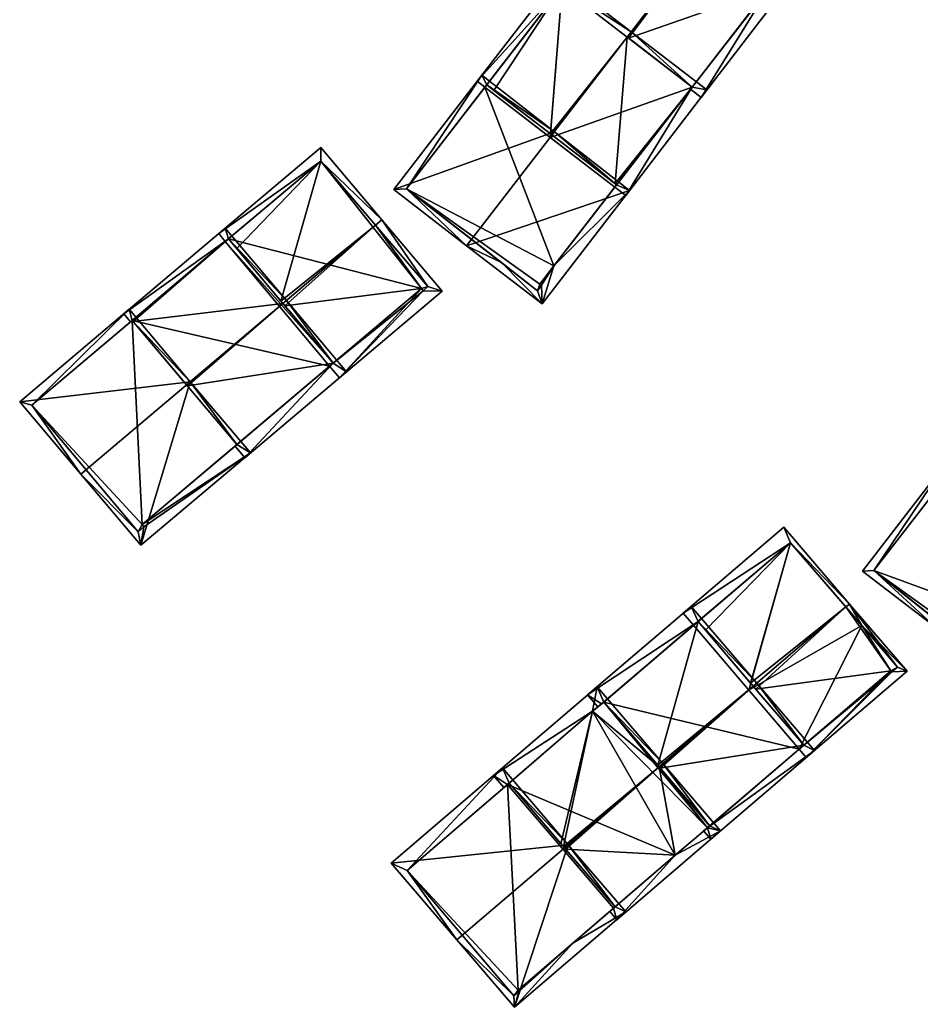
# Model space of a CAD drawing. Extents: x 2679264 to 2679716, y 1246766 to 1247183.
# Drawn here: x 2679328.6 to 2679375.2, y 1246926.6 to 1246977.7 of the extents above; entities that cross this region are included whole.
import ezdxf

# ---------------------------------------------------------------- set-up
doc = ezdxf.new("R2010")
doc.units = 0

msp = doc.modelspace()

# ---------------------------------------------------------------- linework, layer by layer
for points in [[(2679363.94, 1246981.89, 462.179), (2679360.01, 1246976.78, 462.179), (2679356.72, 1246979.32, 459.968)], [(2679360.07, 1246976.73, 462.136), (2679360.01, 1246976.78, 462.179), (2679363.94, 1246981.89, 462.179)], [(2679363.94, 1246981.89, 462.179), (2679367.29, 1246979.26, 459.995), (2679360.07, 1246976.73, 462.136)], [(2679352.25, 1246974.5, 460.546), (2679356.45, 1246979.95, 460.546), (2679356.65, 1246979.37, 460.839)], [(2679356.45, 1246979.95, 460.546), (2679352.25, 1246974.5, 460.546), (2679356.65, 1246979.37, 460.839)], [(2679356.45, 1246979.95, 460.546), (2679360.22, 1246977.05, 463.24), (2679356.65, 1246979.37, 460.839)], [(2679360.22, 1246977.05, 463.24), (2679356.45, 1246979.95, 460.546), (2679356.65, 1246979.37, 460.839)], [(2679352.25, 1246974.5, 460.546), (2679356.65, 1246979.37, 460.839), (2679352.65, 1246974.19, 460.831)], [(2679352.25, 1246974.5, 460.546), (2679352.65, 1246974.19, 460.831), (2679356.65, 1246979.37, 460.839)], [(2679356.65, 1246979.37, 448.602), (2679352.65, 1246974.19, 448.602), (2679356.02, 1246971.59, 448.602)], [(2679352.74, 1246974.31, 460.831), (2679356.65, 1246979.37, 460.839), (2679353.11, 1246974.02, 461.097)], [(2679356.57, 1246979.27, 459.924), (2679356.65, 1246979.37, 460.839), (2679352.74, 1246974.31, 460.831)], [(2679356.57, 1246979.27, 459.924), (2679352.74, 1246974.31, 460.831), (2679352.74, 1246974.31, 448.602)], [(2679356.57, 1246979.27, 448.602), (2679356.57, 1246979.27, 459.924), (2679352.74, 1246974.31, 448.602)], [(2679356.65, 1246979.37, 460.839), (2679356.04, 1246971.78, 463.184), (2679353.11, 1246974.02, 461.097)], [(2679363.36, 1246974.19, 448.602), (2679356.65, 1246979.37, 448.602), (2679356.02, 1246971.59, 448.602)], [(2679356.04, 1246971.78, 463.184), (2679356.65, 1246979.37, 460.839), (2679360.01, 1246976.78, 463.24)], [(2679360.22, 1246977.05, 463.24), (2679360.01, 1246976.78, 463.24), (2679356.65, 1246979.37, 460.839)], [(2679360.01, 1246976.78, 463.24), (2679360.22, 1246977.05, 463.24), (2679356.65, 1246979.37, 460.839)], [(2679356.65, 1246979.37, 460.839), (2679360.01, 1246976.78, 462.179), (2679360.01, 1246976.78, 463.24)], [(2679360.01, 1246976.78, 462.179), (2679356.65, 1246979.37, 460.839), (2679357.02, 1246979.09, 460.17)], [(2679356.65, 1246979.37, 448.602), (2679363.36, 1246974.19, 448.602), (2679367.18, 1246979.13, 448.602)], [(2679360.07, 1246976.73, 462.136), (2679367.29, 1246979.26, 459.995), (2679363.36, 1246974.19, 460.004)], [(2679363.83, 1246973.66, 459.649), (2679363.28, 1246974.09, 460.004), (2679367.29, 1246979.26, 459.995)], [(2679363.28, 1246974.09, 460.004), (2679363.83, 1246973.66, 459.649), (2679367.29, 1246979.26, 459.995)], [(2679367.18, 1246979.13, 459.251), (2679363.36, 1246974.19, 460.004), (2679367.29, 1246979.26, 459.995)], [(2679367.96, 1246979.03, 459.649), (2679363.83, 1246973.66, 459.649), (2679367.29, 1246979.26, 459.995)], [(2679363.83, 1246973.66, 459.649), (2679367.96, 1246979.03, 459.649), (2679367.29, 1246979.26, 459.995)], [(2679367.18, 1246979.13, 459.251), (2679363.36, 1246974.19, 448.602), (2679363.36, 1246974.19, 460.004)], [(2679367.18, 1246979.13, 459.251), (2679367.18, 1246979.13, 448.602), (2679363.36, 1246974.19, 448.602)], [(2679356.11, 1246971.72, 463.24), (2679356.04, 1246971.78, 463.184), (2679360.01, 1246976.78, 463.24)], [(2679356.11, 1246971.72, 463.24), (2679360.01, 1246976.78, 463.24), (2679359.38, 1246969.21, 460.989)], [(2679363.36, 1246974.19, 460.925), (2679359.38, 1246969.21, 460.989), (2679360.01, 1246976.78, 463.24)], [(2679363.36, 1246974.19, 460.925), (2679360.01, 1246976.78, 463.24), (2679360.22, 1246977.05, 463.24)], [(2679363.36, 1246974.19, 460.925), (2679360.22, 1246977.05, 463.24), (2679360.01, 1246976.78, 463.24)], [(2679360.29, 1246976.56, 461.994), (2679363.36, 1246974.19, 460.925), (2679360.01, 1246976.78, 463.24)], [(2679360.29, 1246976.56, 461.994), (2679360.01, 1246976.78, 463.24), (2679360.01, 1246976.78, 462.179)], [(2679363.36, 1246974.19, 460.925), (2679360.22, 1246977.05, 463.24), (2679364.12, 1246974.05, 460.546)], [(2679364.12, 1246974.05, 460.546), (2679360.22, 1246977.05, 463.24), (2679363.36, 1246974.19, 460.925)], [(2679363.36, 1246974.19, 460.925), (2679360.29, 1246976.56, 461.994), (2679363.36, 1246974.19, 460.004)], [(2679352.49, 1246974.81, 461.526), (2679356.24, 1246971.88, 464.384), (2679347.93, 1246968.89, 461.526)], [(2679352.49, 1246974.81, 461.526), (2679347.93, 1246968.89, 461.526), (2679348.59, 1246968.93, 461.821)], [(2679352.74, 1246974.31, 461.829), (2679352.49, 1246974.81, 461.526), (2679348.59, 1246968.93, 461.821)], [(2679356.24, 1246971.88, 464.384), (2679352.49, 1246974.81, 461.526), (2679352.74, 1246974.31, 461.829)], [(2679352.65, 1246974.19, 460.831), (2679352.74, 1246974.31, 461.829), (2679348.59, 1246968.93, 461.821)], [(2679348.59, 1246968.93, 448.602), (2679352.65, 1246974.19, 460.831), (2679348.59, 1246968.93, 461.821)], [(2679348.59, 1246968.93, 448.602), (2679352.65, 1246974.19, 448.602), (2679352.65, 1246974.19, 460.831)], [(2679356.22, 1246964.95, 448.602), (2679352.65, 1246974.19, 448.602), (2679348.59, 1246968.93, 448.602)], [(2679352.74, 1246974.31, 448.602), (2679352.74, 1246974.31, 460.831), (2679352.65, 1246974.19, 460.831)], [(2679352.65, 1246974.19, 448.602), (2679352.74, 1246974.31, 448.602), (2679352.65, 1246974.19, 460.831)], [(2679352.65, 1246974.19, 460.831), (2679352.74, 1246974.31, 460.831), (2679352.74, 1246974.31, 461.829)], [(2679356.22, 1246964.95, 448.602), (2679359.36, 1246969.02, 448.602), (2679352.65, 1246974.19, 448.602)], [(2679356.11, 1246971.72, 464.384), (2679356.24, 1246971.88, 464.384), (2679352.74, 1246974.31, 461.829)], [(2679356.11, 1246971.72, 463.24), (2679356.11, 1246971.72, 464.384), (2679352.74, 1246974.31, 461.829)], [(2679356.11, 1246971.72, 463.24), (2679352.74, 1246974.31, 461.829), (2679353.11, 1246974.02, 461.097)], [(2679352.74, 1246974.31, 460.831), (2679353.11, 1246974.02, 461.097), (2679352.74, 1246974.31, 461.829)], [(2679359.36, 1246969.02, 448.602), (2679363.36, 1246974.19, 448.602), (2679356.02, 1246971.59, 448.602)], [(2679359.93, 1246968.59, 460.546), (2679359.36, 1246969.02, 460.934), (2679363.36, 1246974.19, 460.925)], [(2679359.36, 1246969.02, 460.934), (2679359.93, 1246968.59, 460.546), (2679363.36, 1246974.19, 460.925)], [(2679359.38, 1246969.21, 460.989), (2679363.36, 1246974.19, 460.925), (2679359.46, 1246969.14, 460.934)], [(2679363.28, 1246974.09, 460.004), (2679359.46, 1246969.14, 460.934), (2679363.36, 1246974.19, 460.925)], [(2679359.93, 1246968.59, 460.546), (2679363.36, 1246974.19, 460.925), (2679364.12, 1246974.05, 460.546)], [(2679359.93, 1246968.59, 460.546), (2679364.12, 1246974.05, 460.546), (2679363.36, 1246974.19, 460.925)], [(2679363.28, 1246974.09, 460.004), (2679363.36, 1246974.19, 460.925), (2679363.36, 1246974.19, 460.004)], [(2679363.28, 1246974.09, 448.602), (2679363.36, 1246974.19, 460.004), (2679363.36, 1246974.19, 448.602)], [(2679363.28, 1246974.09, 448.602), (2679363.28, 1246974.09, 460.004), (2679363.36, 1246974.19, 460.004)], [(2679363.28, 1246974.09, 460.004), (2679359.46, 1246969.14, 448.602), (2679359.46, 1246969.14, 460.934)], [(2679363.28, 1246974.09, 460.004), (2679363.28, 1246974.09, 448.602), (2679359.46, 1246969.14, 448.602)], [(2679347.93, 1246968.89, 461.526), (2679356.24, 1246971.88, 464.384), (2679351.7, 1246965.98, 464.384)], [(2679351.7, 1246965.98, 464.384), (2679356.24, 1246971.88, 464.384), (2679360.12, 1246968.85, 461.526)], [(2679359.46, 1246969.14, 461.937), (2679356.24, 1246971.88, 464.384), (2679356.11, 1246971.72, 464.384)], [(2679356.11, 1246971.72, 464.384), (2679356.4, 1246971.5, 463.045), (2679359.46, 1246969.14, 461.937)], [(2679356.11, 1246971.72, 464.384), (2679356.11, 1246971.72, 463.24), (2679356.4, 1246971.5, 463.045)], [(2679360.12, 1246968.85, 461.526), (2679356.24, 1246971.88, 464.384), (2679359.46, 1246969.14, 461.937)], [(2679338.88, 1246966.61, 463.731), (2679344.16, 1246971.07, 463.731), (2679344.16, 1246970.36, 464.018)], [(2679344.16, 1246971.07, 463.731), (2679338.88, 1246966.61, 463.731), (2679344.16, 1246970.36, 464.018)], [(2679344.16, 1246971.07, 463.731), (2679347.32, 1246967.32, 466.344), (2679344.16, 1246970.36, 464.018)], [(2679347.32, 1246967.32, 466.344), (2679344.16, 1246971.07, 463.731), (2679344.16, 1246970.36, 464.018)], [(2679359.38, 1246969.21, 460.989), (2679359.46, 1246969.14, 461.937), (2679356.4, 1246971.5, 463.045)], [(2679338.88, 1246966.61, 463.731), (2679344.16, 1246970.36, 464.018), (2679339.22, 1246966.2, 464.019)], [(2679338.88, 1246966.61, 463.731), (2679339.22, 1246966.2, 464.019), (2679344.16, 1246970.36, 464.018)], [(2679339.39, 1246966.34, 464.019), (2679344.16, 1246970.36, 464.018), (2679339.81, 1246965.85, 464.362)], [(2679339.39, 1246966.34, 453.619), (2679344.16, 1246970.36, 464.018), (2679339.39, 1246966.34, 464.019)], [(2679339.39, 1246966.34, 453.619), (2679344.16, 1246970.36, 453.619), (2679344.16, 1246970.36, 464.018)], [(2679344.16, 1246970.36, 453.619), (2679339.39, 1246966.34, 453.619), (2679349.36, 1246963.77, 453.619)], [(2679344.16, 1246970.36, 464.018), (2679342.1, 1246963.12, 466.261), (2679339.81, 1246965.85, 464.362)], [(2679342.1, 1246963.12, 466.261), (2679344.16, 1246970.36, 464.018), (2679346.99, 1246967.05, 466.344)], [(2679347.32, 1246967.32, 466.344), (2679346.99, 1246967.05, 466.344), (2679344.16, 1246970.36, 464.018)], [(2679346.99, 1246967.05, 466.344), (2679347.32, 1246967.32, 466.344), (2679344.16, 1246970.36, 464.018)], [(2679346.99, 1246967.05, 466.344), (2679344.16, 1246970.36, 464.018), (2679344.16, 1246970.36, 453.619)], [(2679349.7, 1246963.88, 453.619), (2679346.99, 1246967.05, 466.344), (2679344.16, 1246970.36, 453.619)], [(2679349.7, 1246963.88, 453.619), (2679344.16, 1246970.36, 453.619), (2679349.36, 1246963.77, 453.619)], [(2679359.36, 1246969.02, 460.934), (2679355.48, 1246964, 461.947), (2679356.22, 1246964.95, 461.945)], [(2679359.36, 1246969.02, 460.934), (2679356.22, 1246964.95, 448.602), (2679355.48, 1246964, 461.947)], [(2679356.22, 1246964.95, 461.945), (2679360.12, 1246968.85, 461.526), (2679359.46, 1246969.14, 461.937)], [(2679359.46, 1246969.14, 461.937), (2679359.36, 1246969.02, 460.934), (2679356.22, 1246964.95, 461.945)], [(2679359.36, 1246969.02, 460.934), (2679359.36, 1246969.02, 448.602), (2679356.22, 1246964.95, 448.602)], [(2679359.36, 1246969.02, 448.602), (2679359.36, 1246969.02, 460.934), (2679359.46, 1246969.14, 460.934)], [(2679359.46, 1246969.14, 448.602), (2679359.36, 1246969.02, 448.602), (2679359.46, 1246969.14, 460.934)], [(2679359.46, 1246969.14, 461.937), (2679359.46, 1246969.14, 460.934), (2679359.36, 1246969.02, 460.934)], [(2679359.46, 1246969.14, 461.937), (2679359.38, 1246969.21, 460.989), (2679359.46, 1246969.14, 460.934)], [(2679347.93, 1246968.89, 461.526), (2679351.7, 1246965.98, 464.384), (2679348.59, 1246968.93, 461.821)], [(2679348.59, 1246968.93, 461.821), (2679351.7, 1246965.98, 464.384), (2679351.95, 1246966.31, 464.384)], [(2679348.59, 1246968.93, 461.821), (2679351.95, 1246966.31, 464.384), (2679353.5, 1246965.11, 448.602)], [(2679348.59, 1246968.93, 461.821), (2679353.5, 1246965.11, 448.602), (2679348.59, 1246968.93, 448.602)], [(2679355.48, 1246964, 448.602), (2679348.59, 1246968.93, 448.602), (2679355.36, 1246963.66, 448.602)], [(2679355.48, 1246964, 448.602), (2679356.22, 1246964.95, 448.602), (2679348.59, 1246968.93, 448.602)], [(2679355.61, 1246962.98, 461.526), (2679351.7, 1246965.98, 464.384), (2679360.12, 1246968.85, 461.526)], [(2679355.61, 1246962.98, 461.526), (2679360.12, 1246968.85, 461.526), (2679356.22, 1246964.95, 461.945)], [(2679342.2, 1246963, 466.344), (2679342.1, 1246963.12, 466.261), (2679346.99, 1246967.05, 466.344)], [(2679342.3, 1246962.88, 466.262), (2679342.2, 1246963, 466.344), (2679346.99, 1246967.05, 466.344)], [(2679346.99, 1246967.05, 466.344), (2679349.36, 1246963.77, 464.16), (2679342.3, 1246962.88, 466.262)], [(2679349.7, 1246963.88, 464.085), (2679346.99, 1246967.05, 466.344), (2679347.32, 1246967.32, 466.344)], [(2679349.7, 1246963.88, 464.085), (2679347.32, 1246967.32, 466.344), (2679346.99, 1246967.05, 466.344)], [(2679349.36, 1246963.77, 464.16), (2679346.99, 1246967.05, 466.344), (2679349.7, 1246963.88, 464.085)], [(2679349.7, 1246963.88, 464.085), (2679346.99, 1246967.05, 466.344), (2679349.7, 1246963.88, 453.619)], [(2679349.7, 1246963.88, 464.085), (2679347.32, 1246967.32, 466.344), (2679350.43, 1246963.64, 463.731)], [(2679350.43, 1246963.64, 463.731), (2679347.32, 1246967.32, 466.344), (2679349.7, 1246963.88, 464.085)], [(2679333.98, 1246962.47, 464.956), (2679339.21, 1246966.89, 464.956), (2679339.39, 1246966.34, 465.253)], [(2679339.21, 1246966.89, 464.956), (2679333.98, 1246962.47, 464.956), (2679339.39, 1246966.34, 465.253)], [(2679339.21, 1246966.89, 464.956), (2679342.38, 1246963.15, 467.65), (2679339.39, 1246966.34, 465.253)], [(2679342.38, 1246963.15, 467.65), (2679339.21, 1246966.89, 464.956), (2679339.39, 1246966.34, 465.253)], [(2679333.98, 1246962.47, 464.956), (2679339.39, 1246966.34, 465.253), (2679334.32, 1246962.05, 465.252)], [(2679333.98, 1246962.47, 464.956), (2679334.32, 1246962.05, 465.252), (2679339.39, 1246966.34, 465.253)], [(2679334.4, 1246962.12, 465.252), (2679339.39, 1246966.34, 465.253), (2679334.45, 1246962.07, 465.29)], [(2679339.22, 1246966.2, 464.019), (2679339.39, 1246966.34, 465.253), (2679334.4, 1246962.12, 465.252)], [(2679339.22, 1246966.2, 464.019), (2679334.4, 1246962.12, 465.252), (2679334.4, 1246962.12, 453.619)], [(2679339.22, 1246966.2, 453.619), (2679339.22, 1246966.2, 464.019), (2679334.4, 1246962.12, 453.619)], [(2679344.61, 1246959.75, 453.619), (2679339.22, 1246966.2, 453.619), (2679334.4, 1246962.12, 453.619)], [(2679342.2, 1246963, 467.65), (2679334.45, 1246962.07, 465.29), (2679339.39, 1246966.34, 465.253)], [(2679339.22, 1246966.2, 464.019), (2679339.39, 1246966.34, 464.019), (2679339.39, 1246966.34, 465.253)], [(2679339.22, 1246966.2, 453.619), (2679339.39, 1246966.34, 453.619), (2679339.39, 1246966.34, 464.019)], [(2679339.22, 1246966.2, 464.019), (2679339.22, 1246966.2, 453.619), (2679339.39, 1246966.34, 464.019)], [(2679339.22, 1246966.2, 453.619), (2679344.8, 1246959.91, 453.619), (2679339.39, 1246966.34, 453.619)], [(2679339.22, 1246966.2, 453.619), (2679344.61, 1246959.75, 453.619), (2679344.8, 1246959.91, 453.619)], [(2679342.38, 1246963.15, 467.65), (2679342.2, 1246963, 467.65), (2679339.39, 1246966.34, 465.253)], [(2679342.2, 1246963, 467.65), (2679342.38, 1246963.15, 467.65), (2679339.39, 1246966.34, 465.253)], [(2679342.2, 1246963, 467.65), (2679339.39, 1246966.34, 465.253), (2679342.2, 1246963, 466.344)], [(2679339.81, 1246965.85, 464.362), (2679342.2, 1246963, 466.344), (2679339.39, 1246966.34, 465.253)], [(2679339.39, 1246966.34, 464.019), (2679339.81, 1246965.85, 464.362), (2679339.39, 1246966.34, 465.253)], [(2679339.39, 1246966.34, 453.619), (2679344.8, 1246959.91, 453.619), (2679349.36, 1246963.77, 453.619)], [(2679351.7, 1246965.98, 464.384), (2679353.5, 1246965.11, 463.252), (2679351.95, 1246966.31, 464.384)], [(2679351.7, 1246965.98, 464.384), (2679355.61, 1246962.98, 461.526), (2679353.5, 1246965.11, 463.252)], [(2679351.95, 1246966.31, 464.384), (2679353.5, 1246965.11, 463.252), (2679353.5, 1246965.11, 448.602)], [(2679353.5, 1246965.11, 463.252), (2679355.61, 1246962.98, 461.526), (2679355.36, 1246963.66, 461.884)], [(2679353.5, 1246965.11, 463.252), (2679355.36, 1246963.66, 461.884), (2679353.5, 1246965.11, 448.602)], [(2679353.5, 1246965.11, 448.602), (2679355.36, 1246963.66, 461.884), (2679355.36, 1246963.66, 448.602)], [(2679355.48, 1246964, 461.947), (2679355.57, 1246963.94, 461.885), (2679356.22, 1246964.95, 461.945)], [(2679356.22, 1246964.95, 448.602), (2679355.48, 1246964, 448.602), (2679355.48, 1246964, 461.947)], [(2679355.57, 1246963.94, 461.885), (2679355.61, 1246962.98, 461.526), (2679356.22, 1246964.95, 461.945)], [(2679355.57, 1246963.94, 448.602), (2679355.48, 1246964, 448.602), (2679355.36, 1246963.66, 448.602)], [(2679355.36, 1246963.66, 461.884), (2679355.61, 1246962.98, 461.526), (2679355.57, 1246963.94, 461.885)], [(2679355.36, 1246963.66, 461.884), (2679355.57, 1246963.94, 461.885), (2679355.57, 1246963.94, 448.602)], [(2679355.36, 1246963.66, 448.602), (2679355.36, 1246963.66, 461.884), (2679355.57, 1246963.94, 448.602)], [(2679355.57, 1246963.94, 461.885), (2679355.48, 1246964, 461.947), (2679355.48, 1246964, 448.602)], [(2679355.57, 1246963.94, 448.602), (2679355.57, 1246963.94, 461.885), (2679355.48, 1246964, 448.602)], [(2679342.3, 1246962.88, 466.262), (2679349.36, 1246963.77, 464.16), (2679344.8, 1246959.91, 464.159)], [(2679344.61, 1246959.75, 464.159), (2679349.36, 1246963.77, 464.16), (2679349.45, 1246963.66, 464.082)], [(2679344.61, 1246959.75, 464.159), (2679345.12, 1246959.15, 463.731), (2679349.36, 1246963.77, 464.16)], [(2679345.12, 1246959.15, 463.731), (2679344.61, 1246959.75, 464.159), (2679349.45, 1246963.66, 464.082)], [(2679349.36, 1246963.77, 453.619), (2679344.8, 1246959.91, 464.159), (2679349.36, 1246963.77, 464.16)], [(2679349.36, 1246963.77, 453.619), (2679344.8, 1246959.91, 453.619), (2679344.8, 1246959.91, 464.159)], [(2679349.36, 1246963.77, 464.16), (2679345.12, 1246959.15, 463.731), (2679349.45, 1246963.66, 464.082)], [(2679345.12, 1246959.15, 463.731), (2679349.45, 1246963.66, 464.082), (2679350.43, 1246963.64, 463.731)], [(2679345.12, 1246959.15, 463.731), (2679350.43, 1246963.64, 463.731), (2679349.45, 1246963.66, 464.082)], [(2679349.36, 1246963.77, 464.16), (2679349.7, 1246963.88, 464.085), (2679349.45, 1246963.66, 464.082)], [(2679349.7, 1246963.88, 453.619), (2679349.36, 1246963.77, 453.619), (2679349.45, 1246963.66, 453.619)], [(2679349.36, 1246963.77, 464.16), (2679349.45, 1246963.66, 464.082), (2679349.36, 1246963.77, 453.619)], [(2679349.36, 1246963.77, 453.619), (2679349.45, 1246963.66, 464.082), (2679349.45, 1246963.66, 453.619)], [(2679349.45, 1246963.66, 464.082), (2679349.7, 1246963.88, 464.085), (2679350.43, 1246963.64, 463.731)], [(2679349.45, 1246963.66, 464.082), (2679350.43, 1246963.64, 463.731), (2679349.7, 1246963.88, 464.085)], [(2679349.45, 1246963.66, 464.082), (2679349.7, 1246963.88, 464.085), (2679349.7, 1246963.88, 453.619)], [(2679349.45, 1246963.66, 453.619), (2679349.45, 1246963.66, 464.082), (2679349.7, 1246963.88, 453.619)], [(2679342.2, 1246963, 467.65), (2679337.22, 1246958.79, 467.65), (2679334.45, 1246962.07, 465.29)], [(2679337.27, 1246958.73, 467.61), (2679337.22, 1246958.79, 467.65), (2679342.2, 1246963, 467.65)], [(2679342.2, 1246963, 467.65), (2679344.8, 1246959.91, 465.397), (2679337.27, 1246958.73, 467.61)], [(2679344.8, 1246959.91, 465.397), (2679342.2, 1246963, 467.65), (2679342.38, 1246963.15, 467.65)], [(2679344.8, 1246959.91, 465.397), (2679342.38, 1246963.15, 467.65), (2679342.2, 1246963, 467.65)], [(2679342.49, 1246962.66, 466.103), (2679344.8, 1246959.91, 465.397), (2679342.2, 1246963, 467.65)], [(2679342.49, 1246962.66, 466.103), (2679342.2, 1246963, 467.65), (2679342.2, 1246963, 466.344)], [(2679344.8, 1246959.91, 465.397), (2679342.38, 1246963.15, 467.65), (2679345.49, 1246959.46, 464.956)], [(2679345.49, 1246959.46, 464.956), (2679342.38, 1246963.15, 467.65), (2679344.8, 1246959.91, 465.397)], [(2679328.59, 1246957.91, 465.854), (2679334.25, 1246962.7, 465.854), (2679337.41, 1246958.95, 468.548)], [(2679334.25, 1246962.7, 465.854), (2679328.59, 1246957.91, 465.854), (2679329.21, 1246957.73, 466.151)], [(2679334.25, 1246962.7, 465.854), (2679329.21, 1246957.73, 466.151), (2679334.4, 1246962.12, 466.15)], [(2679337.41, 1246958.95, 468.548), (2679334.25, 1246962.7, 465.854), (2679334.4, 1246962.12, 466.15)], [(2679344.8, 1246959.91, 465.397), (2679342.49, 1246962.66, 466.103), (2679344.8, 1246959.91, 464.159)], [(2679334.32, 1246962.05, 465.252), (2679334.4, 1246962.12, 466.15), (2679329.21, 1246957.73, 466.151)], [(2679329.21, 1246957.73, 453.619), (2679334.92, 1246951.56, 453.619), (2679334.4, 1246962.12, 453.619)], [(2679329.21, 1246957.73, 453.619), (2679334.32, 1246962.05, 465.252), (2679329.21, 1246957.73, 466.151)], [(2679329.21, 1246957.73, 453.619), (2679334.32, 1246962.05, 453.619), (2679334.32, 1246962.05, 465.252)], [(2679334.32, 1246962.05, 465.252), (2679334.4, 1246962.12, 465.252), (2679334.4, 1246962.12, 466.15)], [(2679334.32, 1246962.05, 465.252), (2679334.4, 1246962.12, 453.619), (2679334.4, 1246962.12, 465.252)], [(2679334.32, 1246962.05, 465.252), (2679334.32, 1246962.05, 453.619), (2679334.4, 1246962.12, 453.619)], [(2679337.22, 1246958.79, 468.548), (2679337.41, 1246958.95, 468.548), (2679334.4, 1246962.12, 466.15)], [(2679334.4, 1246962.12, 466.15), (2679337.22, 1246958.79, 467.65), (2679337.22, 1246958.79, 468.548)], [(2679337.22, 1246958.79, 467.65), (2679334.4, 1246962.12, 466.15), (2679334.69, 1246961.79, 465.494)], [(2679334.4, 1246962.12, 465.252), (2679334.69, 1246961.79, 465.494), (2679334.4, 1246962.12, 466.15)], [(2679334.92, 1246951.56, 453.619), (2679339.82, 1246955.71, 453.619), (2679334.4, 1246962.12, 453.619)], [(2679344.61, 1246959.75, 453.619), (2679334.4, 1246962.12, 453.619), (2679339.82, 1246955.71, 453.619)], [(2679337.27, 1246958.73, 467.61), (2679344.8, 1246959.91, 465.397), (2679339.82, 1246955.71, 465.396)], [(2679340.23, 1246955.02, 464.956), (2679339.73, 1246955.62, 465.396), (2679344.8, 1246959.91, 465.397)], [(2679339.73, 1246955.62, 465.396), (2679340.23, 1246955.02, 464.956), (2679344.8, 1246959.91, 465.397)], [(2679344.61, 1246959.75, 464.159), (2679339.82, 1246955.71, 465.396), (2679344.8, 1246959.91, 465.397)], [(2679340.23, 1246955.02, 464.956), (2679344.8, 1246959.91, 465.397), (2679345.49, 1246959.46, 464.956)], [(2679340.23, 1246955.02, 464.956), (2679345.49, 1246959.46, 464.956), (2679344.8, 1246959.91, 465.397)], [(2679344.61, 1246959.75, 464.159), (2679344.8, 1246959.91, 465.397), (2679344.8, 1246959.91, 464.159)], [(2679344.61, 1246959.75, 464.159), (2679344.8, 1246959.91, 464.159), (2679344.8, 1246959.91, 453.619)], [(2679344.61, 1246959.75, 453.619), (2679344.61, 1246959.75, 464.159), (2679344.8, 1246959.91, 453.619)], [(2679344.61, 1246959.75, 464.159), (2679339.82, 1246955.71, 453.619), (2679339.82, 1246955.71, 465.396)], [(2679344.61, 1246959.75, 464.159), (2679344.61, 1246959.75, 453.619), (2679339.82, 1246955.71, 453.619)], [(2679331.75, 1246954.17, 468.549), (2679328.59, 1246957.91, 465.854), (2679337.41, 1246958.95, 468.548)], [(2679334.86, 1246950.49, 465.854), (2679331.75, 1246954.17, 468.549), (2679337.41, 1246958.95, 468.548)], [(2679340.52, 1246955.27, 465.854), (2679334.86, 1246950.49, 465.854), (2679337.41, 1246958.95, 468.548)], [(2679339.82, 1246955.71, 466.294), (2679337.41, 1246958.95, 468.548), (2679337.22, 1246958.79, 468.548)], [(2679340.52, 1246955.27, 465.854), (2679337.41, 1246958.95, 468.548), (2679339.82, 1246955.71, 466.294)], [(2679337.41, 1246958.57, 467.49), (2679339.82, 1246955.71, 466.294), (2679337.22, 1246958.79, 468.548)], [(2679337.41, 1246958.57, 467.49), (2679337.22, 1246958.79, 468.548), (2679337.22, 1246958.79, 467.65)], [(2679339.82, 1246955.71, 466.294), (2679337.41, 1246958.57, 467.49), (2679339.82, 1246955.71, 465.396)], [(2679328.59, 1246957.91, 465.854), (2679331.75, 1246954.17, 468.549), (2679329.21, 1246957.73, 466.151)], [(2679329.21, 1246957.73, 466.151), (2679331.75, 1246954.17, 468.549), (2679332.02, 1246954.39, 468.549)], [(2679329.21, 1246957.73, 466.151), (2679332.02, 1246954.39, 468.549), (2679334.72, 1246951.19, 453.619)], [(2679329.21, 1246957.73, 453.619), (2679329.21, 1246957.73, 466.151), (2679334.72, 1246951.19, 453.619)], [(2679329.21, 1246957.73, 453.619), (2679334.72, 1246951.19, 453.619), (2679334.92, 1246951.56, 453.619)], [(2679334.86, 1246950.49, 465.854), (2679340.52, 1246955.27, 465.854), (2679335.01, 1246951.45, 466.211)], [(2679334.92, 1246951.56, 466.293), (2679340.52, 1246955.27, 465.854), (2679339.82, 1246955.71, 466.294)], [(2679339.73, 1246955.62, 465.396), (2679334.92, 1246951.56, 466.293), (2679339.82, 1246955.71, 466.294)], [(2679339.73, 1246955.62, 465.396), (2679334.92, 1246951.56, 453.619), (2679334.92, 1246951.56, 466.293)], [(2679339.73, 1246955.62, 465.396), (2679339.73, 1246955.62, 453.619), (2679334.92, 1246951.56, 453.619)], [(2679335.01, 1246951.45, 466.211), (2679340.52, 1246955.27, 465.854), (2679334.92, 1246951.56, 466.293)], [(2679339.82, 1246955.71, 465.396), (2679339.73, 1246955.62, 465.396), (2679339.82, 1246955.71, 466.294)], [(2679339.73, 1246955.62, 465.396), (2679339.82, 1246955.71, 465.396), (2679339.82, 1246955.71, 453.619)], [(2679339.73, 1246955.62, 453.619), (2679339.73, 1246955.62, 465.396), (2679339.82, 1246955.71, 453.619)], [(2679375.95, 1246946.25, 463.975), (2679372.18, 1246949.15, 461.118), (2679376.7, 1246955.02, 461.118)], [(2679376.7, 1246955.02, 461.118), (2679372.18, 1246949.15, 461.118), (2679372.76, 1246949.18, 461.384)], [(2679376.7, 1246955.02, 461.118), (2679372.76, 1246949.18, 461.384), (2679376.94, 1246954.57, 461.398)], [(2679332.02, 1246954.39, 468.549), (2679331.75, 1246954.17, 468.549), (2679334.72, 1246951.19, 466.206)], [(2679332.02, 1246954.39, 468.549), (2679334.72, 1246951.19, 466.206), (2679334.72, 1246951.19, 453.619)], [(2679376.94, 1246954.57, 461.398), (2679372.76, 1246949.18, 461.384), (2679376.92, 1246954.54, 460.403)], [(2679372.76, 1246949.18, 449.294), (2679381.11, 1246946.13, 449.294), (2679376.94, 1246954.57, 449.294)], [(2679376.92, 1246954.54, 460.403), (2679372.76, 1246949.18, 461.384), (2679372.76, 1246949.18, 449.294)], [(2679376.92, 1246954.54, 460.403), (2679372.76, 1246949.18, 449.294), (2679376.92, 1246954.54, 449.294)], [(2679331.75, 1246954.17, 468.549), (2679334.86, 1246950.49, 465.854), (2679334.72, 1246951.19, 466.206)], [(2679334.72, 1246951.19, 453.619), (2679335.01, 1246951.45, 453.619), (2679334.92, 1246951.56, 453.619)], [(2679334.72, 1246951.19, 466.206), (2679334.86, 1246950.49, 465.854), (2679335.01, 1246951.45, 466.211)], [(2679334.72, 1246951.19, 466.206), (2679335.01, 1246951.45, 466.211), (2679335.01, 1246951.45, 453.619)], [(2679334.72, 1246951.19, 453.619), (2679334.72, 1246951.19, 466.206), (2679335.01, 1246951.45, 453.619)], [(2679335.01, 1246951.45, 466.211), (2679334.92, 1246951.56, 466.293), (2679334.92, 1246951.56, 453.619)], [(2679335.01, 1246951.45, 453.619), (2679335.01, 1246951.45, 466.211), (2679334.92, 1246951.56, 453.619)], [(2679362.91, 1246946.98, 462.463), (2679368.1, 1246951.42, 462.463), (2679368.46, 1246950.62, 462.89)], [(2679368.1, 1246951.42, 462.463), (2679362.91, 1246946.98, 462.463), (2679368.46, 1246950.62, 462.89)], [(2679368.1, 1246951.42, 462.463), (2679371.5, 1246947.45, 465.116), (2679368.46, 1246950.62, 462.89)], [(2679371.5, 1246947.45, 465.116), (2679368.1, 1246951.42, 462.463), (2679368.46, 1246950.62, 462.89)], [(2679362.91, 1246946.98, 462.463), (2679368.46, 1246950.62, 462.89), (2679363.44, 1246946.35, 462.883)], [(2679362.91, 1246946.98, 462.463), (2679363.44, 1246946.35, 462.883), (2679368.46, 1246950.62, 462.89)], [(2679368.46, 1246950.62, 453.597), (2679363.44, 1246946.35, 453.597), (2679366.29, 1246943, 453.597)], [(2679363.67, 1246946.54, 462.883), (2679368.46, 1246950.62, 462.89), (2679364.05, 1246946.09, 463.186)], [(2679368.46, 1246950.62, 453.597), (2679368.46, 1246950.62, 462.89), (2679363.67, 1246946.54, 462.883)], [(2679363.67, 1246946.54, 453.597), (2679368.46, 1246950.62, 453.597), (2679363.67, 1246946.54, 462.883)], [(2679368.46, 1246950.62, 462.89), (2679366.39, 1246943.35, 465.013), (2679364.05, 1246946.09, 463.186)], [(2679372.14, 1246946.34, 453.597), (2679368.46, 1246950.62, 453.597), (2679366.29, 1246943, 453.597)], [(2679366.39, 1246943.35, 465.013), (2679368.46, 1246950.62, 462.89), (2679371.32, 1246947.3, 465.116)], [(2679371.5, 1246947.45, 465.116), (2679371.32, 1246947.3, 465.116), (2679368.46, 1246950.62, 462.89)], [(2679371.32, 1246947.3, 465.116), (2679371.5, 1246947.45, 465.116), (2679368.46, 1246950.62, 462.89)], [(2679371.32, 1246947.3, 465.116), (2679368.46, 1246950.62, 462.89), (2679372.14, 1246946.34, 453.597)], [(2679372.14, 1246946.34, 453.597), (2679368.46, 1246950.62, 462.89), (2679368.46, 1246950.62, 453.597)], [(2679372.18, 1246949.15, 461.118), (2679375.95, 1246946.25, 463.975), (2679372.76, 1246949.18, 461.384)], [(2679372.76, 1246949.18, 461.384), (2679375.95, 1246946.25, 463.975), (2679376.15, 1246946.5, 463.975)], [(2679372.76, 1246949.18, 461.384), (2679376.15, 1246946.5, 463.975), (2679379.48, 1246943.88, 449.294)], [(2679372.76, 1246949.18, 449.294), (2679372.76, 1246949.18, 461.384), (2679379.48, 1246943.88, 449.294)], [(2679372.76, 1246949.18, 449.294), (2679379.48, 1246943.88, 449.294), (2679379.65, 1246944.25, 449.294)], [(2679372.76, 1246949.18, 449.294), (2679379.65, 1246944.25, 449.294), (2679381.11, 1246946.13, 449.294)], [(2679357.96, 1246942.75, 463.484), (2679363.32, 1246947.33, 463.484), (2679363.67, 1246946.54, 463.915)], [(2679363.67, 1246946.54, 463.915), (2679363.32, 1246947.33, 463.484), (2679357.96, 1246942.75, 463.484)], [(2679363.32, 1246947.33, 463.484), (2679366.72, 1246943.36, 466.205), (2679363.67, 1246946.54, 463.915)], [(2679363.67, 1246946.54, 463.915), (2679366.72, 1246943.36, 466.205), (2679363.32, 1246947.33, 463.484)], [(2679366.53, 1246943.2, 465.116), (2679366.39, 1246943.35, 465.013), (2679371.32, 1246947.3, 465.116)], [(2679366.66, 1246943.05, 465.002), (2679366.53, 1246943.2, 465.116), (2679371.32, 1246947.3, 465.116)], [(2679371.32, 1246947.3, 465.116), (2679373.64, 1246944, 462.793), (2679366.66, 1246943.05, 465.002)], [(2679373.98, 1246944.19, 462.747), (2679371.32, 1246947.3, 465.116), (2679371.5, 1246947.45, 465.116)], [(2679372.14, 1246946.34, 464.384), (2679371.5, 1246947.45, 465.116), (2679371.32, 1246947.3, 465.116)], [(2679373.64, 1246944, 462.793), (2679371.32, 1246947.3, 465.116), (2679373.98, 1246944.19, 462.747)], [(2679372.14, 1246946.34, 464.384), (2679371.32, 1246947.3, 465.116), (2679372.14, 1246946.34, 453.597)], [(2679373.98, 1246944.19, 462.747), (2679371.5, 1246947.45, 465.116), (2679374.48, 1246943.97, 462.463)], [(2679374.48, 1246943.97, 462.463), (2679371.5, 1246947.45, 465.116), (2679372.14, 1246946.34, 464.384)], [(2679357.96, 1246942.75, 463.484), (2679363.67, 1246946.54, 463.915), (2679358.68, 1246942.29, 463.908)], [(2679358.68, 1246942.29, 463.908), (2679363.67, 1246946.54, 463.915), (2679357.96, 1246942.75, 463.484)], [(2679358.79, 1246942.38, 463.908), (2679363.67, 1246946.54, 463.915), (2679361.59, 1246939.11, 466.153)], [(2679363.44, 1246946.35, 462.883), (2679363.67, 1246946.54, 463.915), (2679358.79, 1246942.38, 463.908)], [(2679363.67, 1246946.54, 463.915), (2679366.53, 1246943.2, 466.205), (2679361.59, 1246939.11, 466.153)], [(2679363.67, 1246946.54, 453.597), (2679363.67, 1246946.54, 462.883), (2679363.44, 1246946.35, 462.883)], [(2679363.44, 1246946.35, 453.597), (2679363.67, 1246946.54, 453.597), (2679363.44, 1246946.35, 462.883)], [(2679363.44, 1246946.35, 462.883), (2679363.67, 1246946.54, 462.884), (2679363.67, 1246946.54, 463.915)], [(2679366.72, 1246943.36, 466.205), (2679366.53, 1246943.2, 466.205), (2679363.67, 1246946.54, 463.915)], [(2679363.67, 1246946.54, 463.915), (2679366.53, 1246943.2, 466.205), (2679366.72, 1246943.36, 466.205)], [(2679366.53, 1246943.2, 466.205), (2679363.67, 1246946.54, 463.915), (2679366.53, 1246943.2, 465.116)], [(2679364.05, 1246946.09, 463.186), (2679366.53, 1246943.2, 465.116), (2679363.67, 1246946.54, 463.915)], [(2679363.67, 1246946.54, 462.884), (2679364.05, 1246946.09, 463.186), (2679363.67, 1246946.54, 463.915)], [(2679363.44, 1246946.35, 462.883), (2679358.79, 1246942.38, 453.597), (2679363.44, 1246946.35, 453.597)], [(2679363.44, 1246946.35, 462.883), (2679358.79, 1246942.38, 463.908), (2679358.79, 1246942.38, 453.597)], [(2679363.44, 1246946.35, 453.597), (2679358.79, 1246942.38, 453.597), (2679368.9, 1246939.94, 453.597)], [(2679368.9, 1246939.94, 453.597), (2679372.14, 1246946.34, 453.597), (2679366.29, 1246943, 453.597)], [(2679368.9, 1246939.94, 453.597), (2679373.64, 1246944, 453.597), (2679372.14, 1246946.34, 453.597)], [(2679373.98, 1246944.19, 462.747), (2679374.48, 1246943.97, 462.463), (2679372.14, 1246946.34, 464.384)], [(2679373.98, 1246944.19, 462.747), (2679372.14, 1246946.34, 464.384), (2679372.14, 1246946.34, 453.597)], [(2679373.98, 1246944.19, 453.597), (2679373.98, 1246944.19, 462.747), (2679372.14, 1246946.34, 453.597)], [(2679373.64, 1246944, 453.597), (2679373.98, 1246944.19, 453.597), (2679372.14, 1246946.34, 453.597)], [(2679366.66, 1246943.05, 465.002), (2679373.64, 1246944, 462.793), (2679369.14, 1246940.15, 462.793)], [(2679368.9, 1246939.94, 462.793), (2679373.64, 1246944, 462.793), (2679373.7, 1246943.94, 462.742)], [(2679368.9, 1246939.94, 462.793), (2679369.27, 1246939.51, 462.463), (2679373.64, 1246944, 462.793)], [(2679369.14, 1246940.15, 453.597), (2679369.14, 1246940.15, 462.793), (2679373.64, 1246944, 462.793)], [(2679373.64, 1246944, 453.597), (2679369.14, 1246940.15, 453.597), (2679373.64, 1246944, 462.793)], [(2679373.64, 1246944, 462.793), (2679369.27, 1246939.51, 462.463), (2679373.7, 1246943.94, 462.742)], [(2679373.64, 1246944, 462.793), (2679373.98, 1246944.19, 462.747), (2679373.7, 1246943.94, 462.742)], [(2679373.64, 1246944, 453.597), (2679373.7, 1246943.94, 453.597), (2679373.98, 1246944.19, 453.597)], [(2679373.64, 1246944, 462.793), (2679373.7, 1246943.94, 462.742), (2679373.64, 1246944, 453.597)], [(2679373.64, 1246944, 453.597), (2679373.7, 1246943.94, 462.742), (2679373.7, 1246943.94, 453.597)], [(2679373.7, 1246943.94, 462.742), (2679373.98, 1246944.19, 462.747), (2679374.48, 1246943.97, 462.463)], [(2679373.7, 1246943.94, 462.742), (2679374.48, 1246943.97, 462.463), (2679373.98, 1246944.19, 462.747)], [(2679373.7, 1246943.94, 462.742), (2679373.98, 1246944.19, 462.747), (2679373.98, 1246944.19, 453.597)], [(2679373.7, 1246943.94, 453.597), (2679373.7, 1246943.94, 462.742), (2679373.98, 1246944.19, 453.597)], [(2679369.27, 1246939.51, 462.463), (2679368.9, 1246939.94, 462.793), (2679373.7, 1246943.94, 462.742)], [(2679369.27, 1246939.51, 462.463), (2679373.7, 1246943.94, 462.742), (2679374.48, 1246943.97, 462.463)], [(2679369.27, 1246939.51, 462.463), (2679374.48, 1246943.97, 462.463), (2679373.7, 1246943.94, 462.742)], [(2679358.45, 1246943.16, 464.436), (2679358.22, 1246941.9, 464.87), (2679353.09, 1246938.58, 464.436)], [(2679353.09, 1246938.58, 464.436), (2679358.22, 1246941.9, 464.87), (2679358.45, 1246943.16, 464.436)], [(2679358.45, 1246943.16, 464.436), (2679358.79, 1246942.38, 464.871), (2679358.22, 1246941.9, 464.87)], [(2679358.22, 1246941.9, 464.87), (2679358.79, 1246942.38, 464.871), (2679358.45, 1246943.16, 464.436)], [(2679358.45, 1246943.16, 464.436), (2679361.85, 1246939.2, 467.226), (2679358.79, 1246942.38, 464.871)], [(2679358.79, 1246942.38, 464.871), (2679361.85, 1246939.2, 467.226), (2679358.45, 1246943.16, 464.436)], [(2679361.59, 1246939.11, 466.153), (2679366.53, 1246943.2, 466.205), (2679361.66, 1246939.03, 466.205)], [(2679366.53, 1246943.2, 466.205), (2679361.72, 1246938.96, 466.15), (2679361.66, 1246939.03, 466.205)], [(2679369.14, 1246940.15, 463.822), (2679361.72, 1246938.96, 466.15), (2679366.53, 1246943.2, 466.205)], [(2679369.14, 1246940.15, 463.822), (2679366.53, 1246943.2, 466.205), (2679366.72, 1246943.36, 466.205)], [(2679366.72, 1246943.36, 466.205), (2679366.53, 1246943.2, 466.205), (2679369.14, 1246940.15, 463.822)], [(2679366.53, 1246943.2, 466.205), (2679366.8, 1246942.88, 464.87), (2679369.14, 1246940.15, 463.822)], [(2679366.8, 1246942.88, 464.87), (2679366.53, 1246943.2, 466.205), (2679366.53, 1246943.2, 465.116)], [(2679369.14, 1246940.15, 463.822), (2679366.72, 1246943.36, 466.205), (2679369.7, 1246939.88, 463.484)], [(2679369.7, 1246939.88, 463.484), (2679366.72, 1246943.36, 466.205), (2679369.14, 1246940.15, 463.822)], [(2679358.49, 1246942.13, 463.908), (2679357.96, 1246942.75, 463.484), (2679358.68, 1246942.29, 463.908)], [(2679357.96, 1246942.75, 463.484), (2679358.49, 1246942.13, 463.908), (2679358.68, 1246942.29, 463.908)], [(2679369.14, 1246940.15, 462.793), (2679369.14, 1246940.15, 463.822), (2679366.8, 1246942.88, 464.87)], [(2679358.22, 1246941.9, 464.87), (2679358.79, 1246942.38, 464.871), (2679361.66, 1246939.03, 467.226)], [(2679358.79, 1246942.38, 464.871), (2679358.22, 1246941.9, 464.87), (2679358.68, 1246942.29, 463.908)], [(2679364.16, 1246935.88, 453.597), (2679358.79, 1246942.38, 453.597), (2679358.22, 1246941.9, 453.597)], [(2679358.68, 1246942.29, 463.908), (2679358.22, 1246941.9, 464.87), (2679358.22, 1246941.9, 453.597)], [(2679358.68, 1246942.29, 463.908), (2679358.22, 1246941.9, 453.597), (2679358.68, 1246942.29, 453.597)], [(2679358.79, 1246942.38, 463.908), (2679358.79, 1246942.38, 464.871), (2679358.68, 1246942.29, 463.908)], [(2679358.68, 1246942.29, 463.908), (2679358.79, 1246942.38, 453.597), (2679358.79, 1246942.38, 463.908)], [(2679358.68, 1246942.29, 463.908), (2679358.68, 1246942.29, 453.597), (2679358.79, 1246942.38, 453.597)], [(2679361.85, 1246939.2, 467.226), (2679361.66, 1246939.03, 467.226), (2679358.79, 1246942.38, 464.871)], [(2679358.79, 1246942.38, 464.871), (2679361.66, 1246939.03, 467.226), (2679361.85, 1246939.2, 467.226)], [(2679361.66, 1246939.03, 467.226), (2679358.79, 1246942.38, 464.871), (2679361.4, 1246939.33, 465.999)], [(2679361.4, 1246939.33, 465.999), (2679358.79, 1246942.38, 464.871), (2679358.79, 1246942.38, 463.908)], [(2679364.16, 1246935.88, 453.597), (2679364.27, 1246935.98, 453.597), (2679358.79, 1246942.38, 453.597)], [(2679358.79, 1246942.38, 453.597), (2679364.27, 1246935.98, 453.597), (2679368.9, 1246939.94, 453.597)], [(2679358.22, 1246941.9, 464.87), (2679353.82, 1246938.11, 464.876), (2679353.09, 1246938.58, 464.436)], [(2679353.09, 1246938.58, 464.436), (2679353.82, 1246938.11, 464.876), (2679358.22, 1246941.9, 464.87)], [(2679362.49, 1246934.45, 453.597), (2679358.22, 1246941.9, 453.597), (2679353.82, 1246938.11, 453.597)], [(2679353.9, 1246938.18, 464.876), (2679358.22, 1246941.9, 464.87), (2679356.58, 1246935.05, 467.079)], [(2679353.9, 1246938.18, 453.597), (2679358.22, 1246941.9, 464.87), (2679353.9, 1246938.18, 464.876)], [(2679353.9, 1246938.18, 453.597), (2679358.22, 1246941.9, 453.597), (2679358.22, 1246941.9, 464.87)], [(2679358.22, 1246941.9, 464.87), (2679356.71, 1246934.9, 467.184), (2679356.58, 1246935.05, 467.079)], [(2679356.71, 1246934.9, 467.184), (2679358.22, 1246941.9, 464.87), (2679361.66, 1246939.03, 467.226)], [(2679362.49, 1246934.45, 453.597), (2679364.16, 1246935.88, 453.597), (2679358.22, 1246941.9, 453.597)], [(2679361.72, 1246938.96, 466.15), (2679369.14, 1246940.15, 463.822), (2679364.27, 1246935.98, 463.82)], [(2679364.16, 1246935.88, 463.821), (2679369.14, 1246940.15, 463.822), (2679369.7, 1246939.88, 463.484)], [(2679369.7, 1246939.88, 463.484), (2679369.14, 1246940.15, 463.822), (2679364.16, 1246935.88, 463.821)], [(2679368.9, 1246939.94, 462.793), (2679364.27, 1246935.98, 463.82), (2679369.14, 1246940.15, 463.822)], [(2679368.9, 1246939.94, 462.793), (2679364.27, 1246935.98, 453.597), (2679364.27, 1246935.98, 463.82)], [(2679368.9, 1246939.94, 462.793), (2679368.9, 1246939.94, 453.597), (2679364.27, 1246935.98, 453.597)], [(2679368.9, 1246939.94, 453.597), (2679368.9, 1246939.94, 462.793), (2679369.14, 1246940.15, 462.793)], [(2679369.14, 1246940.15, 453.597), (2679368.9, 1246939.94, 453.597), (2679369.14, 1246940.15, 462.793)], [(2679369.14, 1246940.15, 462.793), (2679368.9, 1246939.94, 462.793), (2679369.14, 1246940.15, 463.822)], [(2679364.33, 1246935.29, 463.484), (2679364.16, 1246935.88, 463.821), (2679369.7, 1246939.88, 463.484)], [(2679369.7, 1246939.88, 463.484), (2679364.16, 1246935.88, 463.821), (2679364.33, 1246935.29, 463.484)], [(2679353.55, 1246938.97, 465.389), (2679356.95, 1246935, 467.975), (2679347.8, 1246934.05, 465.389)], [(2679353.55, 1246938.97, 465.389), (2679347.8, 1246934.05, 465.389), (2679348.63, 1246933.66, 465.803)], [(2679353.55, 1246938.97, 465.389), (2679348.63, 1246933.66, 465.803), (2679353.9, 1246938.18, 465.797)], [(2679356.95, 1246935, 467.975), (2679353.55, 1246938.97, 465.389), (2679353.9, 1246938.18, 465.797)], [(2679356.76, 1246934.84, 467.226), (2679356.71, 1246934.9, 467.184), (2679361.66, 1246939.03, 467.226)], [(2679361.66, 1246939.03, 467.226), (2679356.82, 1246934.76, 467.165), (2679356.76, 1246934.84, 467.226)], [(2679362.49, 1246934.45, 464.781), (2679356.82, 1246934.76, 467.165), (2679361.66, 1246939.03, 467.226)], [(2679361.66, 1246939.03, 466.205), (2679361.66, 1246939.03, 467.226), (2679361.4, 1246939.33, 465.999)], [(2679364.27, 1246935.98, 464.781), (2679361.66, 1246939.03, 467.226), (2679361.85, 1246939.2, 467.226)], [(2679361.85, 1246939.2, 467.226), (2679361.66, 1246939.03, 467.226), (2679364.27, 1246935.98, 464.781)], [(2679364.16, 1246935.88, 464.782), (2679362.49, 1246934.45, 464.781), (2679361.66, 1246939.03, 467.226)], [(2679364.27, 1246935.98, 464.781), (2679364.16, 1246935.88, 464.782), (2679361.66, 1246939.03, 467.226)], [(2679363.95, 1246936.36, 464.117), (2679364.27, 1246935.98, 464.781), (2679361.66, 1246939.03, 466.205)], [(2679364.27, 1246935.98, 464.781), (2679361.66, 1246939.03, 467.226), (2679361.66, 1246939.03, 466.205)], [(2679364.27, 1246935.98, 464.781), (2679361.85, 1246939.2, 467.226), (2679364.83, 1246935.71, 464.436)], [(2679364.83, 1246935.71, 464.436), (2679361.85, 1246939.2, 467.226), (2679364.27, 1246935.98, 464.781)], [(2679353.09, 1246938.58, 464.436), (2679353.82, 1246938.11, 464.876), (2679353.63, 1246937.95, 464.877)], [(2679353.82, 1246938.11, 464.876), (2679353.09, 1246938.58, 464.436), (2679353.63, 1246937.95, 464.877)], [(2679353.9, 1246938.18, 465.797), (2679348.63, 1246933.66, 465.803), (2679353.82, 1246938.11, 464.876)], [(2679353.82, 1246938.11, 464.876), (2679348.63, 1246933.66, 465.803), (2679348.63, 1246933.66, 453.597)], [(2679353.82, 1246938.11, 464.876), (2679348.63, 1246933.66, 453.597), (2679353.82, 1246938.11, 453.597)], [(2679354.36, 1246927.47, 453.597), (2679353.82, 1246938.11, 453.597), (2679348.63, 1246933.66, 453.597)], [(2679353.82, 1246938.11, 453.597), (2679353.9, 1246938.18, 464.876), (2679353.82, 1246938.11, 464.876)], [(2679353.82, 1246938.11, 453.597), (2679353.9, 1246938.18, 453.597), (2679353.9, 1246938.18, 464.876)], [(2679353.9, 1246938.18, 464.876), (2679353.9, 1246938.18, 465.797), (2679353.82, 1246938.11, 464.876)], [(2679359.3, 1246931.71, 453.597), (2679362.49, 1246934.45, 453.597), (2679353.82, 1246938.11, 453.597)], [(2679354.36, 1246927.47, 453.597), (2679359.3, 1246931.71, 453.597), (2679353.82, 1246938.11, 453.597)], [(2679356.76, 1246934.84, 467.975), (2679356.95, 1246935, 467.975), (2679353.9, 1246938.18, 465.797)], [(2679356.76, 1246934.84, 467.975), (2679353.9, 1246938.18, 465.797), (2679356.58, 1246935.05, 467.079)], [(2679356.58, 1246935.05, 467.079), (2679353.9, 1246938.18, 465.797), (2679353.9, 1246938.18, 464.876)], [(2679364.27, 1246935.98, 463.82), (2679364.27, 1246935.98, 464.781), (2679363.95, 1246936.36, 464.117)], [(2679362.49, 1246934.45, 464.781), (2679364.16, 1246935.88, 464.782), (2679364.83, 1246935.71, 464.436)], [(2679364.83, 1246935.71, 464.436), (2679364.16, 1246935.88, 464.782), (2679362.49, 1246934.45, 464.781)], [(2679362.49, 1246934.45, 453.597), (2679362.49, 1246934.45, 464.781), (2679364.16, 1246935.88, 453.597)], [(2679364.16, 1246935.88, 464.782), (2679364.16, 1246935.88, 453.597), (2679362.49, 1246934.45, 464.781)], [(2679364.16, 1246935.88, 463.821), (2679364.33, 1246935.29, 463.484), (2679363.96, 1246935.72, 463.821)], [(2679364.33, 1246935.29, 463.484), (2679364.16, 1246935.88, 463.821), (2679363.96, 1246935.72, 463.821)], [(2679364.16, 1246935.88, 464.782), (2679364.27, 1246935.98, 464.781), (2679364.83, 1246935.71, 464.436)], [(2679364.83, 1246935.71, 464.436), (2679364.27, 1246935.98, 464.781), (2679364.16, 1246935.88, 464.782)], [(2679364.16, 1246935.88, 463.82), (2679364.16, 1246935.88, 464.782), (2679364.27, 1246935.98, 464.781)], [(2679364.27, 1246935.98, 463.82), (2679364.16, 1246935.88, 463.82), (2679364.27, 1246935.98, 464.781)], [(2679364.16, 1246935.88, 463.82), (2679364.27, 1246935.98, 463.82), (2679364.27, 1246935.98, 453.597)], [(2679364.16, 1246935.88, 453.597), (2679364.16, 1246935.88, 463.82), (2679364.27, 1246935.98, 453.597)], [(2679359.47, 1246931.12, 464.436), (2679362.49, 1246934.45, 464.781), (2679364.83, 1246935.71, 464.436)], [(2679364.83, 1246935.71, 464.436), (2679362.49, 1246934.45, 464.781), (2679359.47, 1246931.12, 464.436)], [(2679347.8, 1246934.05, 465.389), (2679356.95, 1246935, 467.975), (2679351.2, 1246930.08, 467.975)], [(2679351.2, 1246930.08, 467.975), (2679356.95, 1246935, 467.975), (2679354.18, 1246926.59, 465.389)], [(2679356.95, 1246935, 467.975), (2679359.93, 1246931.52, 465.389), (2679354.18, 1246926.59, 465.389)], [(2679356.76, 1246934.84, 467.226), (2679356.76, 1246934.84, 467.975), (2679356.58, 1246935.05, 467.079)], [(2679359.38, 1246931.78, 465.705), (2679356.95, 1246935, 467.975), (2679356.76, 1246934.84, 467.975)], [(2679359.08, 1246932.12, 465.053), (2679359.38, 1246931.78, 465.705), (2679356.76, 1246934.84, 467.226)], [(2679359.38, 1246931.78, 465.705), (2679356.76, 1246934.84, 467.975), (2679356.76, 1246934.84, 467.226)], [(2679359.93, 1246931.52, 465.389), (2679356.95, 1246935, 467.975), (2679359.38, 1246931.78, 465.705)], [(2679356.82, 1246934.76, 467.165), (2679362.49, 1246934.45, 464.781), (2679359.38, 1246931.78, 464.777)], [(2679359.47, 1246931.12, 464.436), (2679359.3, 1246931.71, 464.777), (2679362.49, 1246934.45, 464.781)], [(2679362.49, 1246934.45, 464.781), (2679359.3, 1246931.71, 464.777), (2679359.47, 1246931.12, 464.436)], [(2679359.38, 1246931.78, 464.777), (2679362.49, 1246934.45, 464.781), (2679362.49, 1246934.45, 453.597)], [(2679359.38, 1246931.78, 453.597), (2679359.38, 1246931.78, 464.777), (2679362.49, 1246934.45, 453.597)], [(2679347.8, 1246934.05, 465.389), (2679351.2, 1246930.08, 467.975), (2679348.63, 1246933.66, 465.803)], [(2679348.63, 1246933.66, 465.803), (2679351.2, 1246930.08, 467.975), (2679351.48, 1246930.32, 467.975)], [(2679348.63, 1246933.66, 465.803), (2679351.48, 1246930.32, 467.975), (2679348.63, 1246933.66, 453.597)], [(2679351.48, 1246930.32, 467.975), (2679354.15, 1246927.18, 465.652), (2679348.63, 1246933.66, 453.597)], [(2679348.63, 1246933.66, 453.597), (2679354.15, 1246927.18, 465.652), (2679354.15, 1246927.18, 453.597)], [(2679354.36, 1246927.47, 453.597), (2679348.63, 1246933.66, 453.597), (2679354.15, 1246927.18, 453.597)], [(2679359.38, 1246931.78, 465.705), (2679359.3, 1246931.71, 464.777), (2679354.36, 1246927.47, 465.698)], [(2679357.2, 1246929.91, 465.702), (2679359.93, 1246931.52, 465.389), (2679359.38, 1246931.78, 465.705)], [(2679359.38, 1246931.78, 464.777), (2679359.38, 1246931.78, 465.705), (2679359.08, 1246932.12, 465.053)], [(2679359.38, 1246931.78, 453.597), (2679359.3, 1246931.71, 464.777), (2679359.38, 1246931.78, 464.777)], [(2679359.38, 1246931.78, 453.597), (2679359.3, 1246931.71, 453.597), (2679359.3, 1246931.71, 464.777)], [(2679359.3, 1246931.71, 464.777), (2679359.38, 1246931.78, 465.705), (2679359.38, 1246931.78, 464.777)], [(2679354.18, 1246926.59, 465.389), (2679359.93, 1246931.52, 465.389), (2679357.2, 1246929.91, 465.702)], [(2679354.36, 1246927.47, 465.698), (2679359.3, 1246931.71, 464.777), (2679354.36, 1246927.47, 453.597)], [(2679359.3, 1246931.71, 453.597), (2679354.36, 1246927.47, 453.597), (2679359.3, 1246931.71, 464.777)], [(2679359.3, 1246931.71, 464.777), (2679359.47, 1246931.12, 464.436), (2679359.11, 1246931.55, 464.776)], [(2679359.47, 1246931.12, 464.436), (2679359.3, 1246931.71, 464.777), (2679359.11, 1246931.55, 464.776)], [(2679351.48, 1246930.32, 467.975), (2679351.2, 1246930.08, 467.975), (2679354.15, 1246927.18, 465.652)], [(2679351.2, 1246930.08, 467.975), (2679354.18, 1246926.59, 465.389), (2679354.15, 1246927.18, 465.652)], [(2679354.41, 1246927.41, 465.654), (2679354.18, 1246926.59, 465.389), (2679357.2, 1246929.91, 465.702)], [(2679354.36, 1246927.47, 465.698), (2679354.41, 1246927.41, 465.654), (2679357.2, 1246929.91, 465.702)], [(2679354.41, 1246927.41, 453.597), (2679354.36, 1246927.47, 453.597), (2679354.15, 1246927.18, 453.597)], [(2679354.15, 1246927.18, 465.652), (2679354.18, 1246926.59, 465.389), (2679354.41, 1246927.41, 465.654)], [(2679354.15, 1246927.18, 465.652), (2679354.41, 1246927.41, 465.654), (2679354.41, 1246927.41, 453.597)], [(2679354.15, 1246927.18, 453.597), (2679354.15, 1246927.18, 465.652), (2679354.41, 1246927.41, 453.597)], [(2679354.41, 1246927.41, 465.654), (2679354.36, 1246927.47, 465.698), (2679354.36, 1246927.47, 453.597)], [(2679354.41, 1246927.41, 453.597), (2679354.41, 1246927.41, 465.654), (2679354.36, 1246927.47, 453.597)]]:
    msp.add_3dface(points)

doc.saveas('drawing.dxf')
